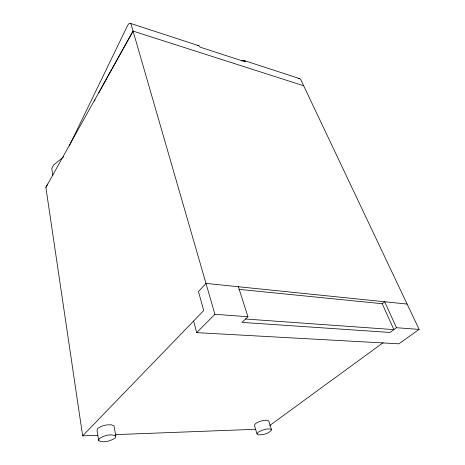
<?xml version="1.0" encoding="UTF-8"?>
<svg xmlns="http://www.w3.org/2000/svg" width="465" height="465" viewBox="0 0 465 465"><rect width="100%" height="100%" fill="white"/><g stroke="black" fill="none" stroke-linecap="round" stroke-linejoin="round"><path stroke-width="0.7" d="M98.667 440.663L99.219 438.664C103.928 435.641 110.501 433.392 115.814 436.019L115.169 438.013C110.461 441 103.991 443.168 98.667 440.663L97.046 430.561L97.58 428.521L101.196 426.359L106.502 424.929L111.42 424.783L114.047 425.969L115.814 436.019M63.717 156.717L53.487 165.11L51.813 168.644L52.865 175.346M69.308 145.841L127.439 25.831A6.899 2.494 -77.7 0 1 130.56 23.5L131.223 24.703L214.911 314.305L196.701 332.638L193.603 321.03M94.453 101.074L95.133 99.818M98.853 92.93L100.208 90.419M100.888 89.17L107.589 76.859M107.938 76.225L133.071 31.085L303.68 85.769M97.848 435.287L82.648 435.862L45.878 187.43L133.071 31.085M256.971 433.915L258.284 432.159L261.923 430.288L266.468 429.044L270.153 428.904L271.56 429.91C268.677 433.892 263.068 434.787 258.441 434.891L256.971 433.915L254.407 425.237L255.698 423.446L259.301 421.563L263.818 420.331L267.48 420.221L268.892 421.273L271.56 429.91M82.648 435.862L203.746 310.533L198.445 291.561L205.983 283.412L407.119 304.064M238.365 286.736L247.944 316.746L241.963 322.396L390.054 332.452L396.471 327.72L419.122 329.394L300.931 79.974A5.853 3.563 -68 0 0 298.106 78.544M238.946 289.358L382.213 303.709L384.695 301.762L396.471 327.72M269.723 425.527L383.143 342.688M419.122 329.394L398.883 343.821L196.701 332.638M197.579 45.756L198.421 45.617A6.463 3.034 -73.8 0 1 199.973 47.093L245.276 61.845A6.19 3.243 -72.6 0 0 243.602 60.369L242.707 60.473A6.19 3.243 -72.6 0 0 241.765 60.979M115.221 434.63L255.64 429.3M245.537 319.019L393.89 329.621L382.213 303.709M214.911 314.305L247.944 316.746M130.514 23.401L198.811 45.704M244.015 60.473L299.367 78.55M45.878 187.43A42.989 29.185 31.3 0 1 47.79 184.076"/></g></svg>
